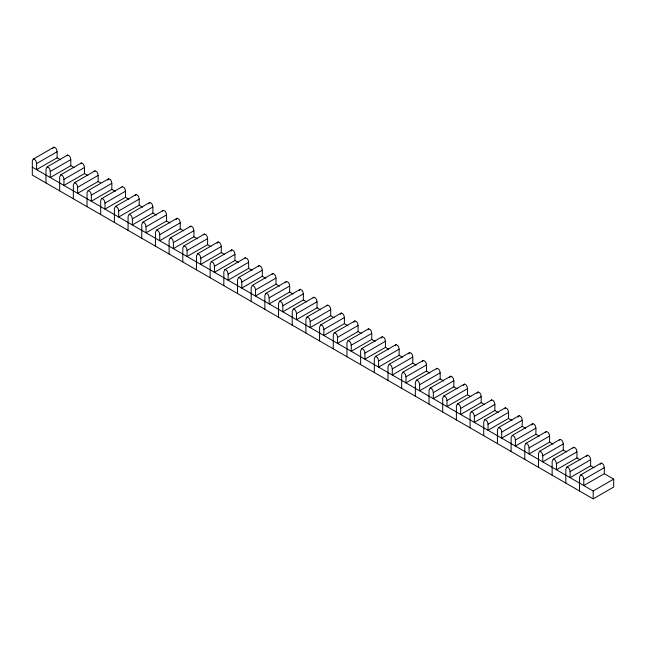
<?xml version="1.0" encoding="UTF-8"?>
<svg xmlns="http://www.w3.org/2000/svg" width="646" height="646" viewBox="0 0 646 646"><rect width="100%" height="100%" fill="white"/><g stroke="black" fill="none" stroke-linecap="round" stroke-linejoin="round"><path stroke-width="0.97" d="M579.502 490.984L579.527 477.047L580.665 474.923C585.026 475.803 583.54 482.619 583.79 485.558L604.309 473.712L613.7 479.138L613.7 487.036L593.181 498.882L32.3 175.058L32.324 161.12L33.043 159.247L53.989 147.151C58.342 148.031 56.864 154.846 57.106 157.794L36.588 169.64C36.337 166.692 37.823 159.885 33.471 158.997M52.972 148.491L53.222 147.861M107.696 180.089L108.706 178.74C113.066 179.628 111.58 186.444 111.823 189.383L91.304 201.229C91.062 198.29 92.548 191.474 88.187 190.586L87.04 192.71L87.016 206.655M148.733 203.781L149.751 202.44C154.103 203.32 152.618 210.136 152.868 213.075L132.349 224.921C132.099 221.982 133.585 215.166 129.224 214.286L128.086 216.41L128.061 230.347M176.092 219.575L177.109 218.235C181.461 219.115 179.984 225.93 180.226 228.87L159.707 240.724C159.465 237.776 160.943 230.961 156.59 230.081L155.444 232.205L155.42 246.142M217.137 243.276L218.146 241.927C222.507 242.815 221.021 249.622 221.263 252.57L200.744 264.416C200.502 261.469 201.988 254.661 197.628 253.773L196.481 255.897L196.457 269.834M230.816 251.173L231.825 249.824C236.186 250.713 234.7 257.52 234.95 260.467L214.424 272.313C214.181 269.374 215.667 262.559 211.307 261.67L210.16 263.794L210.144 277.74M285.532 282.762L286.549 281.422C290.902 282.302 289.424 289.117 289.666 292.057L269.148 303.903C268.897 300.963 270.383 294.148 266.031 293.268L264.884 295.392L264.86 309.329M299.219 290.66L300.228 289.319C304.581 290.199 303.103 297.015 303.345 299.954L282.827 311.8C282.585 308.861 284.062 302.045 279.71 301.165L278.563 303.289L278.539 317.226M340.256 314.352L341.266 313.011C345.626 313.891 344.14 320.707 344.383 323.654L323.864 335.5C323.622 332.553 325.108 325.745 320.747 324.857L319.6 326.981L319.576 340.918M353.935 322.249L354.178 321.619M381.293 338.052L382.311 336.703C386.663 337.592 385.178 344.399 385.428 347.346L364.909 359.192C364.659 356.253 366.145 349.438 361.784 348.549L360.646 350.673L360.621 364.619M408.652 353.846L409.669 352.498C414.021 353.386 412.544 360.202 412.786 363.141L392.267 374.987C392.025 372.048 393.503 365.232 389.15 364.344L388.004 366.468L387.98 380.413M422.339 361.744L423.348 360.395C427.7 361.284 426.223 368.099 426.465 371.038L405.946 382.884C405.704 379.945 407.182 373.13 402.829 372.249L401.683 374.365L401.659 388.311M449.697 377.539L450.706 376.198C455.067 377.078 453.581 383.894 453.823 386.833L433.305 398.679C433.062 395.74 434.548 388.924 430.188 388.044L429.041 390.168L429.017 404.105M463.376 385.436L464.385 384.095C468.746 384.976 467.26 391.791 467.51 394.73L446.984 406.576C446.741 403.637 448.227 396.822 443.867 395.941L442.72 398.065L442.704 412.003M477.055 393.333L478.064 391.993C482.425 392.873 480.939 399.688 481.189 402.628L460.663 414.482C460.42 411.534 461.906 404.719 457.546 403.839L456.399 405.963L456.383 419.9M518.092 417.033L519.109 415.685C523.462 416.573 521.984 423.38 522.226 426.328L501.708 438.174C501.457 435.226 502.943 428.419 498.591 427.531L497.444 429.655L497.42 443.592M531.779 424.931L532.788 423.582C537.141 424.47 535.663 431.278 535.905 434.225L515.387 446.071C515.145 443.132 516.622 436.316 512.27 435.428L511.123 437.552L511.099 451.497M586.495 456.52L587.505 455.172C591.865 456.06 590.379 462.875 590.63 465.814L570.103 477.66C569.861 474.721 571.347 467.906 566.986 467.026L565.839 469.149L565.823 483.087M600.174 464.417L600.417 463.78M66.901 155.759L67.668 155.048C72.021 155.936 70.543 162.744 70.785 165.691L50.267 177.537C50.025 174.59 51.502 167.782 47.15 166.894L46.003 169.018L45.979 182.955M80.58 163.656L81.348 162.945C85.708 163.834 84.222 170.641 84.465 173.588L63.946 185.434C63.704 182.495 65.181 175.68 60.829 174.791L59.682 176.915L59.658 190.861M94.259 171.553L95.027 170.843C99.387 171.731 97.901 178.546 98.144 181.486L77.625 193.332C77.383 190.392 78.86 183.577 74.508 182.689L73.361 184.813L73.337 198.758M135.297 195.245L136.072 194.543C140.424 195.423 138.938 202.238 139.189 205.178L118.67 217.024C118.42 214.084 119.906 207.269 115.545 206.389L114.407 208.513L114.382 222.45M162.663 211.04L163.43 210.338C167.782 211.218 166.305 218.033 166.547 220.972L146.028 232.818C145.778 229.879 147.264 223.064 142.911 222.184L141.765 224.307L141.74 238.245M190.021 226.843L190.788 226.132C195.14 227.012 193.663 233.828 193.905 236.775L173.386 248.621C173.144 245.674 174.622 238.867 170.269 237.978L169.123 240.102L169.099 254.04M203.7 234.74L204.467 234.03C208.828 234.91 207.342 241.725 207.584 244.672L187.065 256.519C186.823 253.571 188.301 246.764 183.948 245.876L182.802 247.999L182.778 261.937M244.737 258.432L245.504 257.722C249.865 258.61 248.379 265.425 248.629 268.365L228.103 280.211C227.86 277.271 229.346 270.456 224.986 269.568L223.839 271.691L223.823 285.637M258.424 266.33L259.191 265.619C263.544 266.507 262.058 273.323 262.308 276.262L241.79 288.108C241.539 285.169 243.025 278.353 238.665 277.465L237.526 279.589L237.502 293.534M272.103 274.227L272.87 273.516C277.223 274.405 275.745 281.22 275.987 284.159L255.469 296.005C255.218 293.066 256.704 286.251 252.352 285.37L251.205 287.486L251.181 301.432M313.14 297.919L313.908 297.217C318.268 298.097 316.782 304.912 317.024 307.851L296.506 319.697C296.264 316.758 297.741 309.943 293.389 309.063L292.242 311.186L292.218 325.124M326.819 305.824L327.587 305.114C331.947 305.994 330.461 312.809 330.704 315.749L310.185 327.603C309.943 324.655 311.42 317.84 307.068 316.96L305.921 319.084L305.897 333.021M367.857 329.517L368.632 328.806C372.984 329.694 371.498 336.501 371.749 339.449L351.23 351.295C350.98 348.347 352.466 341.54 348.105 340.652L346.967 342.776L346.942 356.713M395.223 345.311L395.99 344.601C400.342 345.489 398.865 352.304 399.107 355.243L378.588 367.09C378.338 364.15 379.824 357.335 375.471 356.447L374.325 358.57L374.3 372.516M436.26 369.003L437.027 368.301C441.388 369.181 439.902 375.996 440.144 378.936L419.625 390.782C419.383 387.842 420.861 381.027 416.508 380.147L415.362 382.27L415.338 396.208M490.984 400.601L491.751 399.89C496.104 400.77 494.618 407.586 494.868 410.533L474.35 422.379C474.099 419.432 475.585 412.624 471.225 411.736L470.086 413.86L470.062 427.797M504.663 408.498L505.43 407.788C509.783 408.668 508.305 415.483 508.547 418.43L488.029 430.276C487.778 427.329 489.264 420.522 484.912 419.634L483.765 421.757L483.741 435.695M545.7 432.19L546.468 431.48C550.828 432.368 549.342 439.183 549.585 442.122L529.066 453.968C528.824 451.029 530.301 444.214 525.949 443.326L524.802 445.449L524.778 459.395M559.379 440.087L560.147 439.377C564.507 440.265 563.021 447.08 563.264 450.02L542.745 461.866C542.503 458.926 543.98 452.111 539.628 451.223L538.481 453.347L538.457 467.292M573.059 447.985L573.826 447.274C578.186 448.163 576.7 454.978 576.943 457.917L556.424 469.763C556.182 466.824 557.668 460.009 553.307 459.128L552.16 461.244L552.136 475.19M53.561 147.401L53.989 147.151M101.866 198.492C106.227 199.372 104.741 206.187 104.983 209.126L125.51 197.28C125.259 194.341 126.745 187.526 122.385 186.637L101.446 198.742L100.719 200.607L100.703 214.553M121.965 186.896L122.385 186.637M334.426 332.755C338.787 333.643 337.301 340.45 337.543 343.397L358.07 331.551C357.819 328.604 359.305 321.789 354.945 320.909L334.006 333.005L333.279 334.878L333.263 348.816M354.525 321.159L354.945 320.909M600.764 463.327L601.192 463.077C605.544 463.957 604.058 470.772 604.309 473.712M36.588 163.583L57.106 151.737M47.15 166.894L67.668 155.048M50.267 171.481L70.785 159.635M60.829 174.791L81.348 162.945M63.946 179.378L84.465 167.532M74.508 182.689L95.027 170.843M77.625 187.275L98.144 175.429M88.187 190.586L108.706 178.74M91.304 195.173L111.823 183.327M104.983 203.07L125.51 191.224M115.545 206.389L136.072 194.543M118.67 210.967L139.189 199.121M129.224 214.286L149.751 202.44M132.349 218.873L152.868 207.019M142.911 222.184L163.43 210.338M146.028 226.77L166.547 214.916M156.59 230.081L177.109 218.235M159.707 234.668L180.226 222.822M170.269 237.978L190.788 226.132M173.386 242.565L193.905 230.719M183.948 245.876L204.467 234.03M187.065 250.462L207.584 238.616M197.628 253.773L218.146 241.927M200.744 258.36L221.263 246.514M211.307 261.67L231.825 249.824M214.424 266.257L234.95 254.411M224.986 269.568L245.504 257.722M228.103 274.154L248.629 262.308M238.665 277.465L259.191 265.619M241.79 282.052L262.308 270.206M252.352 285.37L272.87 273.516M255.469 289.949L275.987 278.103M266.031 293.268L286.549 281.422M269.148 297.846L289.666 286M279.71 301.165L300.228 289.319M282.827 305.752L303.345 293.898M293.389 309.063L313.908 297.217M296.506 313.649L317.024 301.795M307.068 316.96L327.587 305.114M310.185 321.546L330.704 309.7M320.747 324.857L341.266 313.011M323.864 329.444L344.383 317.598M337.543 337.341L358.07 325.495M348.105 340.652L368.632 328.806M351.23 345.239L371.749 333.393M361.784 348.549L382.311 336.703M364.909 353.136L385.428 341.29M375.471 356.447L395.99 344.601M378.588 361.033L399.107 349.187M389.15 364.344L409.669 352.498M392.267 368.931L412.786 357.085M402.829 372.249L423.348 360.395M405.946 376.828L426.465 364.982M416.508 380.147L437.027 368.301M419.625 384.725L440.144 372.879M430.188 388.044L450.706 376.198M433.305 392.623L453.823 380.777M443.867 395.941L464.385 384.095M446.984 400.528L467.51 388.674M457.546 403.839L478.064 391.993M460.663 408.425L481.189 396.579M471.225 411.736L491.751 399.89M474.35 416.323L494.868 404.477M484.912 419.634L505.43 407.788M488.029 424.22L508.547 412.374M498.591 427.531L519.109 415.685M501.708 432.117L522.226 420.271M512.27 435.428L532.788 423.582M515.387 440.015L535.905 428.169M525.949 443.326L546.468 431.48M529.066 447.912L549.585 436.066M539.628 451.223L560.147 439.377M542.745 455.81L563.264 443.963M553.307 459.128L573.826 447.274M556.424 463.707L576.943 451.861M566.986 467.026L587.505 455.172M570.103 471.604L590.63 459.758M580.665 474.923L601.192 463.077M583.79 479.502L604.309 467.656M32.3 167.161L593.181 490.984L613.7 479.138M57.106 157.794L60.522 159.764M70.785 165.691L74.201 167.661M84.465 173.588L87.88 175.559M98.144 181.486L100.711 182.963M111.823 189.383L115.238 191.353M125.51 197.28L128.925 199.251M139.189 205.178L142.605 207.148M152.868 213.075L156.284 215.045M166.547 220.972L169.963 222.951M180.226 228.87L183.642 230.848M193.905 236.775L197.321 238.745M207.584 244.672L211 246.643M221.263 252.57L224.679 254.54M234.95 260.467L238.366 262.438M248.629 268.365L252.045 270.335M262.308 276.262L265.724 278.232M275.987 284.159L279.403 286.13M289.666 292.057L293.082 294.027M303.345 299.954L306.761 301.924M317.024 307.851L320.44 309.83M330.704 315.749L334.119 317.727M344.383 323.654L347.798 325.624M358.07 331.551L361.485 333.522M371.749 339.449L375.165 341.419M385.428 347.346L388.844 349.316M399.107 355.243L402.523 357.214M412.786 363.141L416.202 365.111M426.465 371.038L429.881 373.008M440.144 378.936L443.56 380.906M453.823 386.833L457.239 388.803M467.51 394.73L470.926 396.709M481.189 402.628L484.605 404.606M494.868 410.533L498.284 412.503M508.547 418.43L511.963 420.401M522.226 426.328L525.642 428.298M535.905 434.225L539.321 436.195M549.585 442.122L553 444.093M563.264 450.02L566.679 451.99M576.943 457.917L580.358 459.887M590.63 465.814L594.045 467.785M593.181 490.984L593.181 498.882"/></g></svg>
